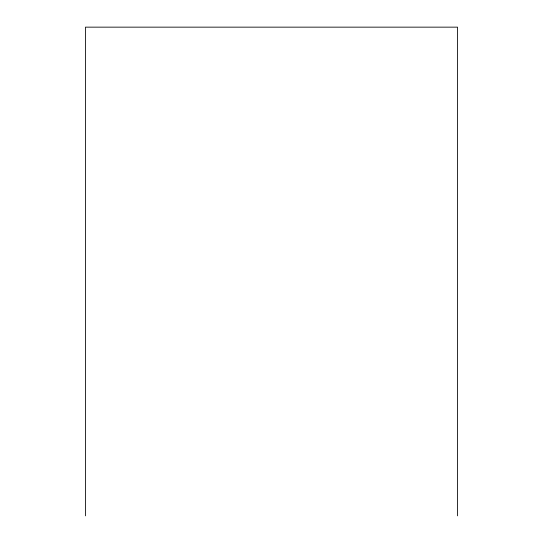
<?xml version="1.0" encoding="UTF-8"?>
<svg xmlns="http://www.w3.org/2000/svg" width="543" height="543" viewBox="0 0 543 543"><rect width="100%" height="100%" fill="white"/><g stroke="black" fill="none" stroke-linecap="round" stroke-linejoin="round"><path stroke-width="0.81" d="M457.545 515.85L457.545 27.15L85.455 27.15L85.455 515.85"/></g></svg>
